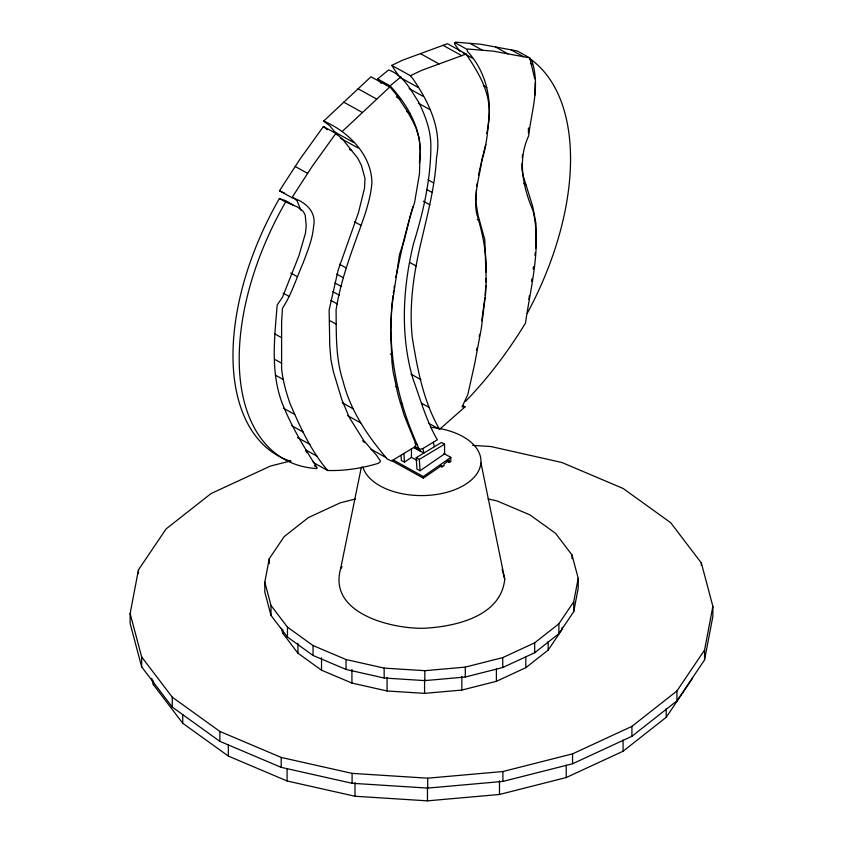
<?xml version="1.0" encoding="UTF-8"?>
<svg xmlns="http://www.w3.org/2000/svg" width="843" height="843" viewBox="0 0 843 843"><rect width="100%" height="100%" fill="white"/><g stroke="black" fill="none" stroke-linecap="round" stroke-linejoin="round"><path stroke-width="1.26" d="M485.989 282.015L486.137 278.411M419.361 162.868C424.261 133.816 409.213 106.503 390.098 85.849L377.643 78.968L388.549 69.98C403.428 75.006 410.393 89.611 418.486 101.855C425.567 116.028 431.194 131.35 430.847 147.42C430.625 180.139 423.228 212.489 413.523 243.564C402.891 287.537 400.088 334.397 412.775 378.265C420.372 398.96 426.136 420.71 437.369 439.804L422.891 448.529L419.382 449.435C396.958 401.489 386.115 348.444 393.028 295.566M485.853 285.608L485.094 295.324M522.281 157.525L522.481 154.943M476.453 189.77L475.884 202.404L478.15 215.755L484.809 239.665L486.221 280.972L485.536 294.555L481.321 328.38L474.757 363.449L467.833 394.535L462.069 406.906L465.041 406.874L439.572 429.34L428.592 423.26M484.862 297.705L481.753 320.825M535.695 248.358L535.927 223.279L532.734 206.546L523.082 175.449L521.975 169.696L521.975 163.51M528.919 299.402L529.341 295.735M531.543 281.309L531.87 278.864M533.134 269.096L533.45 266.683M534.915 255.418L535.242 252.889M476.748 186.082L477.075 183.658M393.302 293.153L393.681 290.74M394.05 288.317L394.419 285.893M534.831 95.206L535.221 82.561M479.172 336.726L479.551 334.397M395.862 277.21L403.934 239.444M486.727 133.51C493.334 104.89 487.834 73.13 467.275 51.244L467.275 49.484L468.013 49.042L493.144 51.138L529.741 57.882L534.736 78.768M412.817 206.598L404.261 238.316M472.66 445.378L490.911 446.537L561.807 462.48L623.135 488.476L670.733 522.744L701.334 562.955L712.872 606.37L712.872 616.286L704.548 659.943L676.94 700.881L631.923 736.287L572.566 763.758L502.913 781.429L427.707 788.089L352.089 783.284L281.193 767.351L219.865 741.355L172.267 707.087L141.666 666.876L130.128 623.462L130.128 613.546L138.452 569.879L166.06 528.951L211.077 493.545L270.434 466.063L290.698 460.931M488.065 498.908L496.959 500.9L529.941 514.883L555.537 533.313L571.997 554.947L578.203 578.287L578.203 588.203L573.725 611.681L558.877 633.694L534.673 652.745L502.744 667.519L465.283 677.024L424.84 680.607L384.166 678.025L346.041 669.447L313.059 655.475L287.463 637.034L271.003 615.411L264.797 592.06L264.797 582.144L269.275 558.667L284.123 536.654L308.327 517.613L340.256 502.828L355.24 499.035M361.373 467.075L340.625 568.772C328.085 613.251 390.878 628.762 423.27 628.288C454.366 626.823 500.963 616.897 504.746 579.194L480.963 462.933M562.323 627.276L561.838 629.826L548.15 650.122L525.821 667.677L496.401 681.302L461.859 690.059L424.577 693.357L387.085 690.975L351.931 683.072L321.531 670.196L297.937 653.199L282.763 633.262L281.414 628.193M573.725 611.681L573.725 601.776L578.203 578.287M704.548 659.943L704.548 650.037L712.872 606.37M476.59 350.277L477.096 347.759M478.455 175.312L483.123 154.543M483.45 153.278L485.768 144.459M284.702 193.237L279.476 190.792L299.876 159.295L323.417 126.524L335.862 133.405L342.416 139.053L357.653 158.052L361.415 165.365L364.987 178.463L364.482 188.411L358.412 212.815L338.159 270.087L329.139 309.992L329.761 345.672L330.941 359.845L333.48 372.069L341.9 399.824L349.318 417.433L363.744 440.541L376.621 455.42L380.33 460.805L380.33 461.69L378.17 463.376C361.795 468.223 344.745 471.089 327.632 470.457L315.187 463.566L312.416 461.1M327.632 470.457C311.046 451.058 300.066 426.906 290.003 403.481C286.114 392.143 282.69 380.446 281.615 368.486L281.615 321.857L282.489 308.18C291.583 294.565 296.42 278.064 303.09 263.027C307.59 250.993 312.648 238.938 313.638 225.977C316.705 211.351 304.555 201.245 291.92 197.673L312.321 166.187L335.862 133.405M340.625 568.772L342.068 566.644M264.797 582.144L271.003 605.495L287.463 627.129L313.059 645.559L346.041 659.532L384.166 668.109L424.84 670.691L465.283 667.108L502.744 657.603L534.673 642.83L558.877 623.788L573.725 601.776M130.128 613.546L141.666 656.96L172.267 697.172L219.865 731.439L281.193 757.435L352.089 773.379L427.707 778.184L502.913 771.524L572.566 753.853L631.923 726.371L676.94 690.965L704.548 650.037M151.751 678.425L153.426 684.727L182.741 723.252L228.337 756.076L287.084 780.976L355.008 796.245L427.454 800.85L499.488 794.475L566.222 777.541L623.082 751.218L666.212 717.298L692.661 678.088M390.098 85.849L400.994 76.861M465.557 401.342C488.445 377.801 508.361 351.057 525.474 323.154C530.774 286.114 541.617 248.137 533.082 210.813C522.923 187.125 517.296 160.159 528.687 135.786C531.543 110.222 540.574 85.902 531.575 59.906L529.499 58.757M323.638 121.076L370.983 76.766L390.214 87.324L395.567 93.647L406.884 110.602L412.796 121.244L416.084 128.136L419.245 138.874L420.214 150.549L419.456 173.848L414.577 202.531L409.93 217.304L404.187 240.74L399.508 254.47L391.869 306.599L390.594 330.193L391.974 362.416L393.059 371.363L398.044 394.988L404.282 415.662L415.747 443.766L415.747 445.526L415.451 446.516L391.479 460.963L387.253 459.035C367.875 436.231 350.498 410.91 343.112 381.394C335.482 358.338 336.368 333.923 336.083 309.992C341.109 276.789 354.102 245.945 364.956 214.428C368.222 204.059 371.152 193.437 371.9 182.552C371.573 154.785 348.033 131.287 323.638 121.076L329.95 125.955L337.084 134.848M342.311 131.403L389.656 87.092L390.214 87.324M392.195 460.91L423.312 478.129L423.312 476.58L450.805 457.349L443.892 453.523M401.047 455.389L401.373 460.436L404.482 462.154L411.447 457.359L411.447 448.655M420.046 470.763L444.577 453.861L444.577 444.187L441.469 442.459L416.2 457.686L416.937 469.045L420.046 470.763L419.308 459.403L416.2 457.686M423.312 478.129L441.901 465.378L441.901 466.927L439.677 465.705M398.686 75.986L391.763 65.375L402.859 60.074L447.454 43.71L466.126 54.036C478.139 72.15 490.363 91.729 489.119 114.458C487.897 129.727 486.811 145.249 482.006 159.896C479.256 177.494 473.397 195.323 476.58 213.258C482.396 232.436 486.622 251.962 486.221 272.173M459.804 51.181L454.82 44.363L454.82 42.603L455.568 42.15L480.7 44.247L517.296 50.991L529.741 57.882M391.763 65.375L410.436 75.701L421.532 70.401L466.126 54.036M419.308 459.403L444.577 444.187M441.901 466.927L444.145 465.578L444.145 463.945L449.319 460.036L449.319 462.47L447.096 461.237M449.319 462.47L450.805 461.564L450.805 457.349M290.93 461.437A219.802 124.174 -61 0 1 279.412 198.505L285.788 200.75L293.153 205.028M285.64 201.951L297.431 206.967L303.259 211.467L305.208 215.049L306.22 225.755L305.461 233.195L298.896 255.808L282.521 297.168L277.189 304.997C274.576 337.253 270.424 371.078 281.804 402.185C290.856 425.525 303.859 446.99 317.2 468.044L316.705 468.571A219.802 124.174 -61 0 1 285.64 201.951L279.412 198.505M511.09 49.853L523.535 56.734M530.384 63.394L532.46 64.532M495.579 46.997L508.034 53.878M470.331 43.53L482.776 50.411M454.82 42.603L467.275 49.484M463.197 53.056L472.249 58.062M443.07 45.322L461.743 55.649M483.482 85.691L486.875 87.567M420.404 53.636L439.077 63.963M400.393 77.619L417.959 87.345M409.182 88.631L423.46 96.523M418.307 103.173L430.383 109.853M396.315 96.945L400.836 99.453M406.484 111.329L409.877 113.204M358.054 88.778L376.726 99.105M523.714 183.5L525.779 184.649M343.681 102.119L362.353 112.456M428.023 179.844L433.513 182.878M334.871 132.098L353.544 142.425M340.382 138.199L357.959 147.925M426.547 189.359L432.037 192.394M477.296 219.58L479.562 220.834M349.371 149.295L351.636 150.549M423.281 201.192L429.877 204.838M295.208 166.493L307.663 173.384M354.534 221.793L361.12 225.439M409.561 262.373L416.147 266.019M279.476 190.792L291.92 197.673M339.434 264.228L346.02 267.874M336.779 274.112L343.364 277.758M334.797 282.869L341.383 286.515M332.816 291.636L339.402 295.282M290.73 273.048L297.516 276.799M330.835 300.393L337.421 304.038M283.174 293.143L288.833 296.272M329.708 320.572L336.304 324.218M390.277 354.039L392.543 355.282M410.973 374.134L420.857 379.603M462.839 405.652L465.041 406.874M395.378 386.442L397.643 387.685M421.458 403.217L429.14 407.464M400.309 402.838L402.575 404.092M274.829 333.933L281.615 337.695M274.829 359.445L281.615 363.207M342.237 402.764L353.217 408.844M414.861 443.028L417.127 444.282M414.577 446.284L419.097 448.792M275.44 375.167L283.364 379.55M347.527 415.61L360.709 422.901M411.447 457.359L417.106 460.489M393.344 460.004L423.312 476.58M370.994 449.256L386.379 457.77M283.448 408.212L294.755 414.471M291.794 425.747L303.111 432.006M297.547 437.57L309.992 444.451M305.998 450.109L317.316 456.369M314.407 465.8L316.473 466.948M420.794 451.342L414.566 447.886L423.903 453.06L422.891 448.529M293.101 197.61L296.968 200.645L300.856 210.065M323.417 126.524L327.158 129.748M362.648 440.805L364.25 442.438M381.299 83.394L377.643 78.968M410.436 75.701L412.469 78.157C428.36 101.076 442.175 128.905 436.526 157.641C435.072 185.903 427.738 213.416 421.405 240.877C413.797 272.352 408.855 305.155 412.28 337.527C417.433 368.96 423.344 401.51 439.572 429.34M305.524 450.562L306.852 452.723M502.112 569.267L504.746 579.194M433.323 442.248L434.324 446.769M403.913 453.323L404.482 462.154M701.334 562.955L701.334 565.432M676.94 690.965L676.94 700.881M666.212 708.626L666.212 717.298M631.923 726.371L631.923 736.287M623.082 740.07L623.082 751.218M572.566 753.853L572.566 763.758M571.997 554.947L571.997 558.656M566.222 765.149L566.222 777.541M558.877 623.788L558.877 633.694M548.15 641.449L548.15 650.122M534.673 642.83L534.673 652.745M528.435 127.936L528.435 133.089M525.821 656.528L525.821 667.677M502.913 771.524L502.913 781.429M502.744 657.603L502.744 667.519M499.488 780.839L499.488 794.475M496.401 668.91L496.401 681.302M465.283 667.108L465.283 677.024M461.859 676.434L461.859 690.059M427.707 778.184L427.707 788.089M427.454 787.225L427.454 800.85M424.84 670.691L424.84 680.607M424.577 679.732L424.577 693.357M387.085 677.35L387.085 690.975M384.166 668.109L384.166 678.025M355.008 782.62L355.008 796.245M352.089 773.379L352.089 783.284M351.931 669.447L351.931 683.072M346.041 659.532L346.041 669.447M321.531 657.803L321.531 670.196M313.059 645.559L313.059 655.475M297.937 643.283L297.937 653.199M287.463 627.129L287.463 637.034M287.084 768.584L287.084 780.976M282.763 629.542L282.763 633.262M281.193 757.435L281.193 767.351M271.003 605.495L271.003 615.411M269.275 558.667L269.275 563.619M228.337 744.927L228.337 756.076M219.865 731.439L219.865 741.355M182.741 714.579L182.741 723.252M172.267 697.172L172.267 707.087M153.426 681.007L153.426 684.727M141.666 656.96L141.666 666.876M138.452 569.879L138.452 573.598M531.575 59.906A228.537 129.105 -61 0 1 527.328 313.132M430.594 427.306A59.474 34.342 0 0 1 480.91 462.796A59.474 34.342 0 0 1 425.241 495.515A59.474 34.342 0 0 1 362.89 467.085"/></g></svg>
